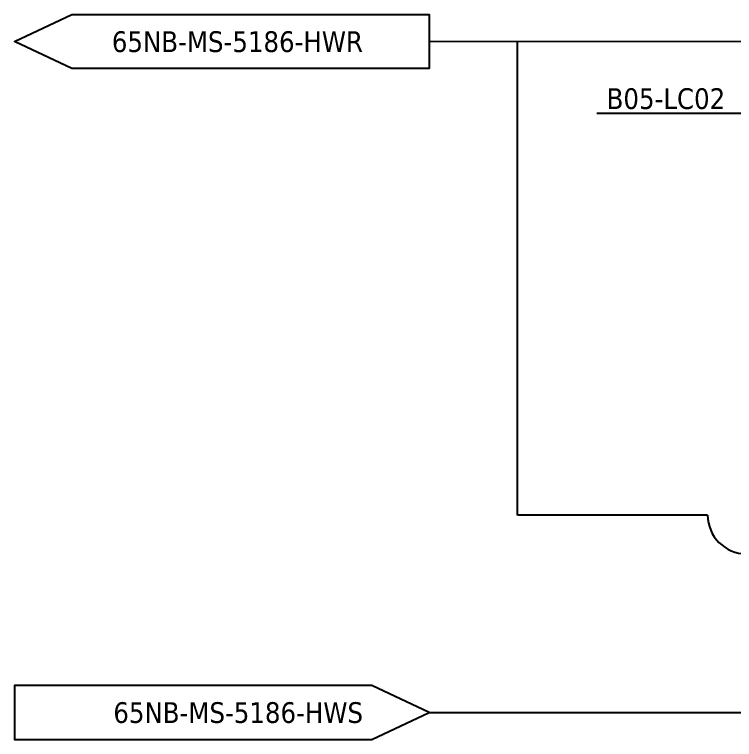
# Model space of a CAD drawing. Header units: millimetres. Extents: x -6314 to 11113, y -129 to 3675.
# Drawn here: x -2963.5 to -2575.7, y 1677.9 to 2068.2 of the extents above; entities that cross this region are included whole.
import ezdxf

# ---------------------------------------------------------------- set-up
doc = ezdxf.new("R2010")
doc.units = ezdxf.units.MM
doc.layers.add('HW LINE', color=1, linetype='Continuous')
doc.layers.add('Reference', color=6, linetype='Continuous')
doc.dimstyles.new('ISO-25', dxfattribs={"dimtxt": 2.5, "dimasz": 2.5, "dimexe": 1.25, "dimexo": 0.625, "dimtad": 1, "dimtxsty": 'Standard', "dimcen": 2.5, "dimadec": 0, "dimazin": 0, "dimtfac": 1, "dimtmove": 0, "dimatfit": 3, "dimfxl": 1, "dimarcsym": 0})

msp = doc.modelspace()

# ---------------------------------------------------------------- linework, layer by layer
at = {"layer": 'HW LINE'}
for p, q in [((-2504.69, 2053.51), (-2740.21, 2053.6)), ((-2692.62, 1798.67), (-2692.51, 2053.58)), ((-2590.19, 1798.67), (-2692.63, 1798.67))]:
    msp.add_line(p, q, dxfattribs=at)
msp.add_lwpolyline([(-2740.21, 1692.48), (-2712.12, 1692.48), (-2483.35, 1692.48), (-2417.13, 1692.48)], dxfattribs=at)
msp.add_arc((-2569.4, 1798.67), 20.79, 180, 0, dxfattribs=at)
at = {"layer": 'Reference'}
for points in [[(-2932.68, 2068.16), (-2740.21, 2068.16), (-2740.21, 2039.04), (-2932.68, 2039.04), (-2963.47, 2053.6)], [(-2771.01, 1707.04), (-2963.47, 1707.04), (-2963.47, 1677.92), (-2771.01, 1677.92), (-2740.21, 1692.48)]]:
    msp.add_lwpolyline(points, close=True, dxfattribs=at)

# ---------------------------------------------------------------- texts
at = {"char_height": 11.1664, "attachment_point": 3}
for s, insert in [('{\\fTahoma|b0|i0|c0|p34;65NB-MS-5186-HWR}', (-2775.79, 2059.13)), ('{\\fTahoma|b0|i0|c0|p34;65NB-MS-5186-HWS}', (-2775.79, 1698.01))]:
    msp.add_mtext_dynamic_manual_height_columns(s, width=282.3154, gutter_width=8.96, heights=[0], dxfattribs=dict(at, insert=insert))
at = {"insert": (-2644.59, 2028.46), "char_height": 11.1664, "width": 777.1843, "attachment_point": 1}
msp.add_mtext('{\\fTahoma|b0|i0|c0|p34;B05-LC02}', dxfattribs=at)

# ---------------------------------------------------------------- leaders
at = {"linetype": 'Continuous', "lineweight": -3}
msp.add_leader([(-2512.66, 2025.56), (-2571.84, 2014.96), (-2649.95, 2014.96)], dimstyle='ISO-25', override={"dimscale": 10, "dimtad": 0}, dxfattribs=at)

doc.saveas('drawing.dxf')
